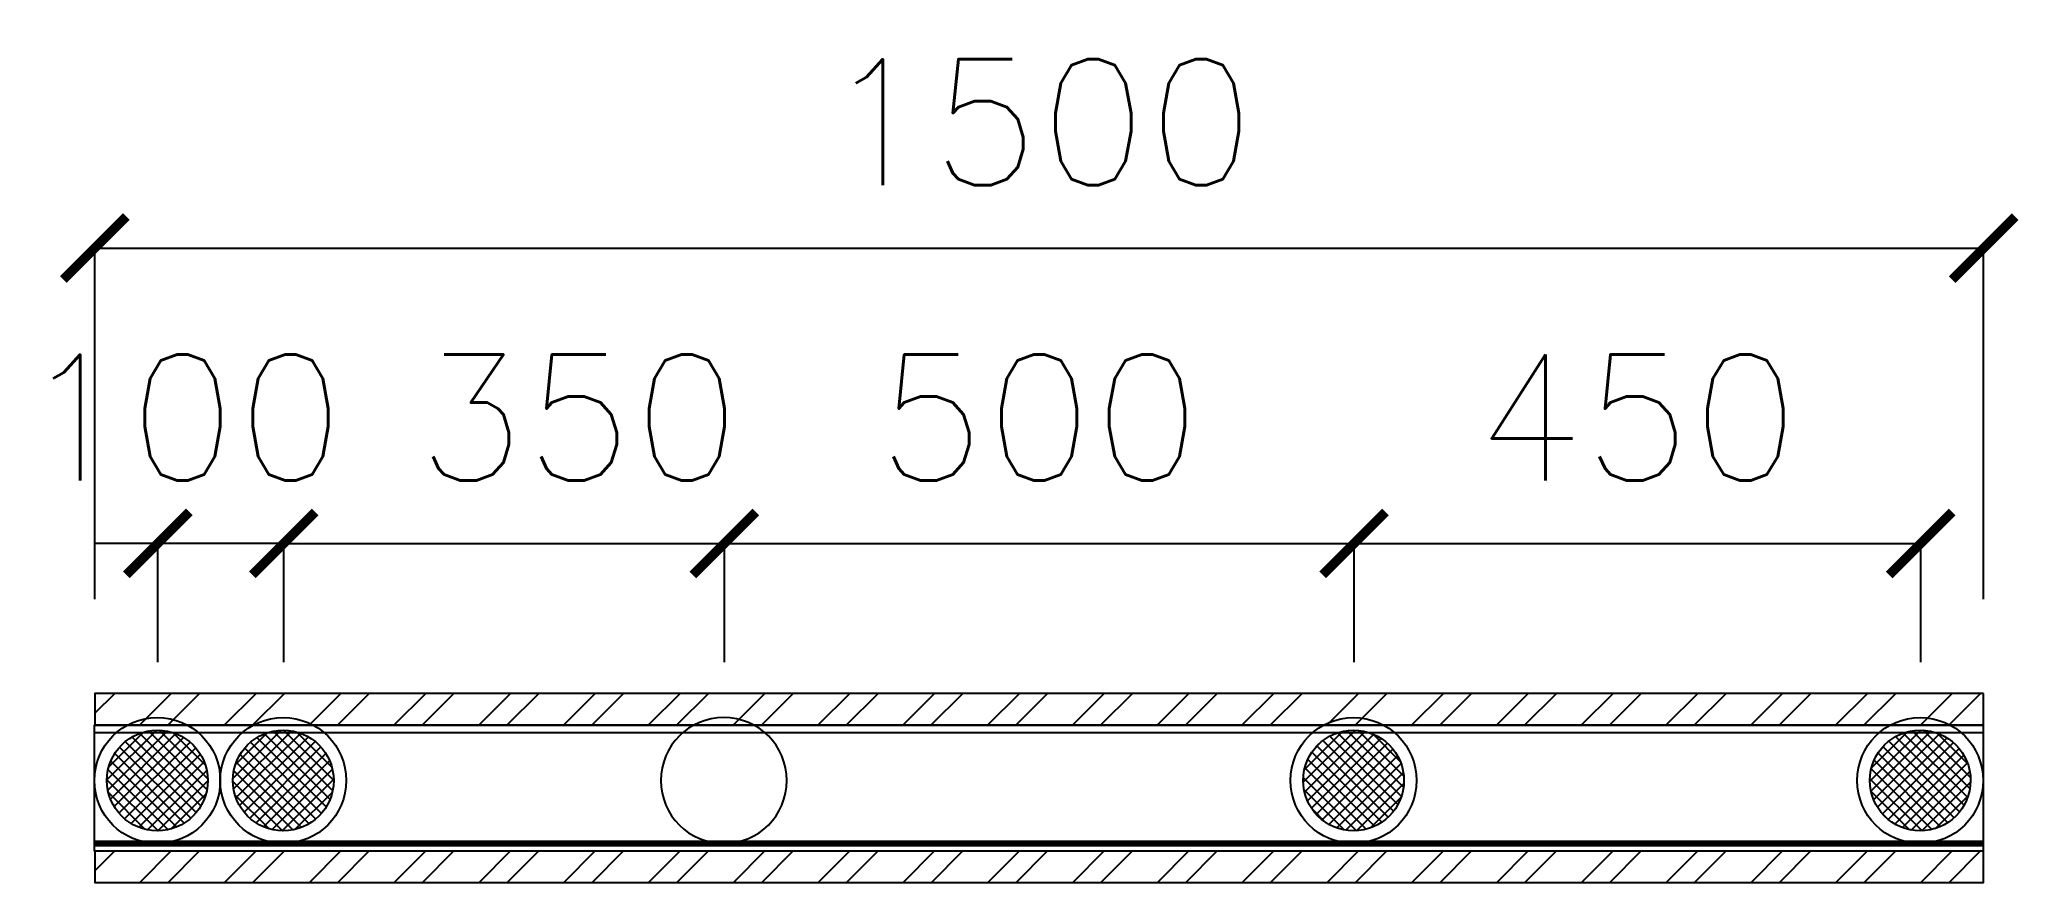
# Model space of a CAD drawing. Header units: inches. Extents: x 32 to 1603, y 13 to 682.
import ezdxf

# ---------------------------------------------------------------- set-up
doc = ezdxf.new("R2010")
doc.units = ezdxf.units.IN
doc.header["$MEASUREMENT"] = 0
doc.layers.get('Defpoints').update_dxf_attribs({"color": 36, "true_color": 0x703800})
for name, color, linetype in [('0-S1', 1, 'Continuous'), ('A-BAMBOO POLE', 2, 'Continuous'), ('A-DIMENSIONS', 30, 'Continuous'), ('A-Hatch', 8, 'Continuous'), ('AR-Bamboo Stud', 2, 'Continuous'), ('AR-Flatbar', 143, 'Continuous'), ('AR-FURNITURES', 9, 'Continuous'), ('AR-Panels', 4, 'Continuous'), ('AR-Timber Plate', 3, 'Continuous')]:
    doc.layers.add(name, color=color, linetype=linetype)
doc.layers.add('VP', color=7, linetype='Continuous', plot=False)
doc.styles.add('LEROY', font='simplex.shx')
doc.dimstyles.new('DIM100', dxfattribs={"dimscale": 0, "dimtxt": 220, "dimasz": 180, "dimexe": 220, "dimexo": 250, "dimgap": 1, "dimtad": 1, "dimtoh": 1, "dimlfac": 0.001, "dimzin": 1, "dimdsep": 46, "dimtxsty": 'LEROY', "dimblk1": 'ORIGIN', "dimblk2": 'ORIGIN', "dimsah": 1, "dimcen": 0.18, "dimclrd": 30, "dimclre": 30, "dimclrt": 7, "dimazin": 0, "dimtfac": 1, "dimtix": 1, "dimtmove": 1, "dimatfit": 3, "dimfxl": 1, "dimtvp": 1, "dimtolj": 2, "dimtzin": 0, "dimarcsym": 0})

# ---------------------------------------------------------------- blocks, each defined once
blk = doc.blocks.new('bps1')
at = {"layer": 'AR-FURNITURES'}
h = blk.add_hatch(dxfattribs=at)
h.set_pattern_fill('ANSI37', color=256, scale=2)
h.set_pattern_definition([(45, (0, 0), (-4.490128, 4.490128), []), (135, (0, 0), (-4.490128, -4.490128), [])])
edge = h.paths.add_edge_path()
edge.add_ellipse((30825.3, -11129.5), major_axis=(-28.3, 28.3), ratio=1, start_angle=0, end_angle=360, ccw=False)
at = {"layer": 'A-BAMBOO POLE', "linetype": 'Continuous'}
blk.add_circle((30825.3, -11129.5), 50, dxfattribs=at)
at = {"layer": 'AR-FURNITURES', "linetype": 'Continuous', "extrusion": (0, 0, -1)}
blk.add_ellipse((30825.3, -11129.5), major_axis=(-28.3, 28.3), ratio=1, start_param=2.356935, end_param=8.64012, dxfattribs=at)
blk = doc.blocks.new('bpns1')
at = {"layer": 'A-BAMBOO POLE', "linetype": 'Continuous'}
blk.add_circle((31425.3, -11129.1), 50, dxfattribs=at)
blk = doc.blocks.new('DFGNGFHJGJHJ')
at = {"layer": 'AR-Timber Plate'}
blk.add_lwpolyline([(155890.3, -244974.4), (155890.3, -244886.4), (157390.3, -244886.4), (157390.3, -244974.4)], close=True, dxfattribs=at)
at = {"layer": 'VP'}
blk.add_lwpolyline([(155890.3, -244980.4), (155890.3, -244880.4), (157390.3, -244880.4), (157390.3, -244980.4)], close=True, dxfattribs=at)
at = {"layer": 'AR-Bamboo Stud', "rotation": 90}
for p in [(144810.8, -275749.7), (144910.8, -275749.7), (145760.8, -275749.7), (146210.8, -275749.7)]:
    blk.add_blockref('bps1', p, dxfattribs=at)
at = {"layer": 'AR-Bamboo Stud', "xscale": -1, "rotation": 270}
blk.add_blockref('bpns1', (167519.3, -276349.7), dxfattribs=at)
blk = doc.blocks.new('_ArchTick')
at = {"color": 0, "linetype": 'ByBlock', "const_width": 0.15}
blk.add_lwpolyline([(-0.5, -0.5), (0.5, 0.5)], dxfattribs=at)
blk = doc.blocks.new('*D12')
at = {"layer": 'A-DIMENSIONS', "color": 30, "transparency": 16777216}
for p, q in [((225.7, 187.8), (225.7, 282.1)), ((225.7, 282.1), (575.6, 282.1)), ((575.6, 187.8), (575.6, 282.1))]:
    blk.add_line(p, q, dxfattribs=at)
at = {"layer": 'Defpoints', "color": 0, "transparency": 16777216}
for p in [(575.6, 282.1), (225.7, 87.8), (575.6, 87.8)]:
    blk.add_point(p, dxfattribs=at)
at = {"layer": 'A-DIMENSIONS', "color": 30, "transparency": 16777216, "xscale": 50, "yscale": 50, "zscale": 50, "rotation": 180}
blk.add_blockref('_ArchTick', (225.7, 282.1), dxfattribs=at)
at = {"layer": 'A-DIMENSIONS', "color": 30, "transparency": 16777216, "xscale": 50, "yscale": 50, "zscale": 50}
blk.add_blockref('_ArchTick', (575.6, 282.1), dxfattribs=at)
at = {"layer": 'A-DIMENSIONS', "color": 3, "transparency": 16777216, "insert": (460.1, 382.1), "char_height": 100, "attachment_point": 5, "style": 'LEROY'}
blk.add_mtext('\\A2;350', dxfattribs=at)
blk = doc.blocks.new('*D13')
at = {"layer": 'A-DIMENSIONS', "color": 30, "transparency": 16777216}
for p, q in [((75.7, 237.8), (75.7, 516.7)), ((75.7, 516.7), (1575.7, 516.7)), ((1575.7, 237.8), (1575.7, 516.7))]:
    blk.add_line(p, q, dxfattribs=at)
at = {"layer": 'Defpoints', "color": 0, "transparency": 16777216}
for p in [(1575.7, 516.7), (75.7, 137.8), (1575.7, 137.8)]:
    blk.add_point(p, dxfattribs=at)
at = {"layer": 'A-DIMENSIONS', "color": 30, "transparency": 16777216, "xscale": 50, "yscale": 50, "zscale": 50, "rotation": 180}
blk.add_blockref('_ArchTick', (75.7, 516.7), dxfattribs=at)
at = {"layer": 'A-DIMENSIONS', "color": 30, "transparency": 16777216, "xscale": 50, "yscale": 50, "zscale": 50}
blk.add_blockref('_ArchTick', (1575.7, 516.7), dxfattribs=at)
at = {"layer": 'A-DIMENSIONS', "color": 3, "transparency": 16777216, "insert": (825.7, 616.7), "char_height": 100, "attachment_point": 5, "style": 'LEROY'}
blk.add_mtext('\\A2;1500', dxfattribs=at)
blk = doc.blocks.new('*D14')
at = {"layer": 'A-DIMENSIONS', "color": 30, "transparency": 16777216}
for p, q in [((575.6, 187.8), (575.6, 282.1)), ((575.6, 282.1), (1075.7, 282.1)), ((1075.7, 187.8), (1075.7, 282.1))]:
    blk.add_line(p, q, dxfattribs=at)
at = {"layer": 'Defpoints', "color": 0, "transparency": 16777216}
for p in [(1075.7, 282.1), (575.6, 87.8), (1075.7, 87.8)]:
    blk.add_point(p, dxfattribs=at)
at = {"layer": 'A-DIMENSIONS', "color": 30, "transparency": 16777216, "xscale": 50, "yscale": 50, "zscale": 50, "rotation": 180}
blk.add_blockref('_ArchTick', (575.6, 282.1), dxfattribs=at)
at = {"layer": 'A-DIMENSIONS', "color": 30, "transparency": 16777216, "xscale": 50, "yscale": 50, "zscale": 50}
blk.add_blockref('_ArchTick', (1075.7, 282.1), dxfattribs=at)
at = {"layer": 'A-DIMENSIONS', "color": 3, "transparency": 16777216, "insert": (825.6, 382.1), "char_height": 100, "attachment_point": 5, "style": 'LEROY'}
blk.add_mtext('\\A2;500', dxfattribs=at)
blk = doc.blocks.new('*D15')
at = {"layer": 'A-DIMENSIONS', "color": 30, "transparency": 16777216}
for p, q in [((1075.7, 187.8), (1075.7, 282.1)), ((1075.7, 282.1), (1525.7, 282.1)), ((1525.7, 187.8), (1525.7, 282.1))]:
    blk.add_line(p, q, dxfattribs=at)
at = {"layer": 'Defpoints', "color": 0, "transparency": 16777216}
for p in [(1525.7, 282.1), (1075.7, 87.8), (1525.7, 87.8)]:
    blk.add_point(p, dxfattribs=at)
at = {"layer": 'A-DIMENSIONS', "color": 30, "transparency": 16777216, "xscale": 50, "yscale": 50, "zscale": 50, "rotation": 180}
blk.add_blockref('_ArchTick', (1075.7, 282.1), dxfattribs=at)
at = {"layer": 'A-DIMENSIONS', "color": 30, "transparency": 16777216, "xscale": 50, "yscale": 50, "zscale": 50}
blk.add_blockref('_ArchTick', (1525.7, 282.1), dxfattribs=at)
at = {"layer": 'A-DIMENSIONS', "color": 3, "transparency": 16777216, "insert": (1300.7, 382.1), "char_height": 100, "attachment_point": 5, "style": 'LEROY'}
blk.add_mtext('\\A2;450', dxfattribs=at)
blk = doc.blocks.new('*D16')
at = {"layer": 'A-DIMENSIONS', "color": 30, "transparency": 16777216}
for p, q in [((125.7, 282.1), (75.7, 282.1)), ((125.7, 187.8), (125.7, 282.1)), ((225.7, 282.1), (125.7, 282.1)), ((225.7, 187.8), (225.7, 282.1)), ((225.7, 282.1), (275.7, 282.1))]:
    blk.add_line(p, q, dxfattribs=at)
at = {"layer": 'Defpoints', "color": 0, "transparency": 16777216}
for p in [(125.7, 282.1), (125.7, 87.8), (225.7, 87.8)]:
    blk.add_point(p, dxfattribs=at)
at = {"layer": 'A-DIMENSIONS', "color": 30, "transparency": 16777216, "xscale": 50, "yscale": 50, "zscale": 50}
blk.add_blockref('_ArchTick', (125.7, 282.1), dxfattribs=at)
at = {"layer": 'A-DIMENSIONS', "color": 30, "transparency": 16777216, "xscale": 50, "yscale": 50, "zscale": 50, "rotation": 180}
blk.add_blockref('_ArchTick', (225.7, 282.1), dxfattribs=at)
at = {"layer": 'A-DIMENSIONS', "color": 3, "transparency": 16777216, "insert": (145.3, 382.1), "char_height": 100, "attachment_point": 5, "style": 'LEROY'}
blk.add_mtext('\\A2;100', dxfattribs=at)

msp = doc.modelspace()

# ---------------------------------------------------------------- hatches: boundary and pattern name
at = {"layer": 'A-Hatch'}
h = msp.add_hatch(dxfattribs=at)
h.set_pattern_fill('ANSI32', color=8, scale=5)
h.set_pattern_definition([(45, (-44933.893, -3755.32), (-33.67596, 33.67596), []), (45, (-44911.442, -3755.32), (-33.67596, 33.67596), [])])
h.paths.add_polyline_path([(1575.7, 162.9), (75.7, 162.9), (75.7, 137.9), (1575.7, 137.9)])
h = msp.add_hatch(dxfattribs=at)
h.set_pattern_fill('ANSI32', color=8, scale=5)
h.set_pattern_definition([(45, (-44933.892, -3880.32), (-33.67596, 33.67596), []), (45, (-44911.44, -3880.32), (-33.67596, 33.67596), [])])
h.paths.add_polyline_path([(1575.7, 37.9), (75.7, 37.9), (75.7, 12.9), (1575.7, 12.9)])

# ---------------------------------------------------------------- linework, layer by layer
at = {"layer": '0-S1', "elevation": -18333.7}
for points in [[(1575.7, 162.9), (75.7, 162.9), (75.7, 137.9), (1575.7, 137.9)], [(1575.7, 37.8), (75.7, 37.9), (75.7, 12.9), (1575.7, 12.8)]]:
    msp.add_lwpolyline(points, close=True, dxfattribs=at)
at = {"layer": 'AR-Flatbar', "const_width": 5, "elevation": -18333.7}
msp.add_lwpolyline([(75.7, 43.8), (1575.7, 43.8)], dxfattribs=at)

# ---------------------------------------------------------------- block references
at = {"layer": 'AR-Panels'}
msp.add_blockref('DFGNGFHJGJHJ', (-155815, 245018.2, -18333.7), dxfattribs=at)

# ---------------------------------------------------------------- dimensions: what is measured, and where the dimension line sits
at = {"layer": 'A-DIMENSIONS'}
for base, p1, p2, picture, middle in [((1575.7, 516.7, -18333.7), (75.7, 137.8, -18333.7), (1575.7, 137.8, -18333.7), '*D13', (825.7, 616.7, -18333.7)), ((1075.7, 282.1, -18333.7), (575.6, 87.8, -18333.7), (1075.7, 87.8, -18333.7), '*D14', (825.6, 382.1, -18333.7)), ((1525.7, 282.1, -18333.7), (1075.7, 87.8, -18333.7), (1525.7, 87.8, -18333.7), '*D15', (1300.7, 382.1, -18333.7))]:
    dim = msp.add_linear_dim(base=base, p1=p1, p2=p2, dimstyle='DIM100', override={"dimscale": 1, "dimtxt": 100, "dimasz": 50, "dimexe": 0, "dimexo": 100, "dimgap": 50, "dimdec": 0, "dimlfac": 1, "dimblk1": 'ArchTick', "dimblk2": 'ArchTick', "dimclrt": 3, "dimlwd": -1, "dimlwe": -1}, dxfattribs=at)
    dim.commit()
    dim.dimension.update_dxf_attribs({"geometry": picture, "text_midpoint": middle})
for base, p2, picture, middle in [((125.7, 282.1, -18333.7), (125.7, 87.8, -18333.7), '*D16', (145.3, 282.1, -18333.7)), ((575.6, 282.1, -18333.7), (575.6, 87.8, -18333.7), '*D12', (460.1, 282.1, -18333.7))]:
    dim = msp.add_linear_dim(base=base, p1=(225.7, 87.8, -18333.7), p2=p2, dimstyle='DIM100', override={"dimscale": 1, "dimtxt": 100, "dimasz": 50, "dimexe": 0, "dimexo": 100, "dimgap": 50, "dimdec": 0, "dimlfac": 1, "dimblk1": 'ArchTick', "dimblk2": 'ArchTick', "dimclrt": 3, "dimlwd": -1, "dimlwe": -1}, dxfattribs=at)
    dim.commit()
    dim.dimension.update_dxf_attribs({"geometry": picture, "text_midpoint": middle, "dimtype": 160})

doc.saveas('drawing.dxf')
